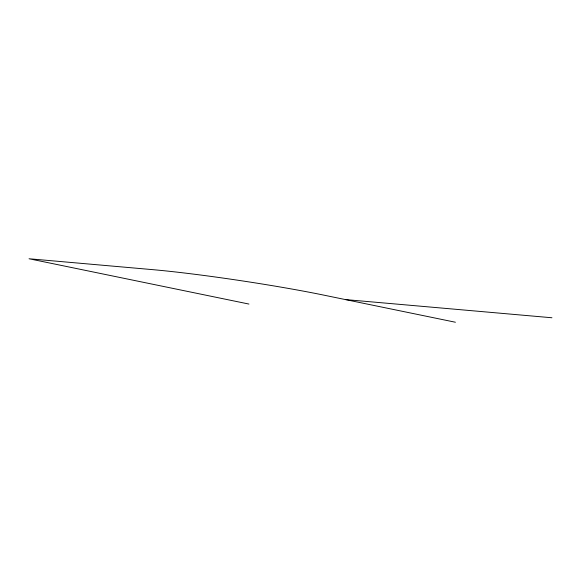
<?xml version="1.0" encoding="UTF-8"?>
<svg xmlns="http://www.w3.org/2000/svg" width="581" height="581" viewBox="0 0 581 581"><rect width="100%" height="100%" fill="white"/><g stroke="black" fill="none" stroke-linecap="round" stroke-linejoin="round"><path stroke-width="0.87" d="M345.47 299.585L551.95 317.763M455.417 322.237L323.486 295.061A122.025 7.023 8.6 0 0 152.934 269.671L29.05 258.763L248.937 304.059"/></g></svg>
